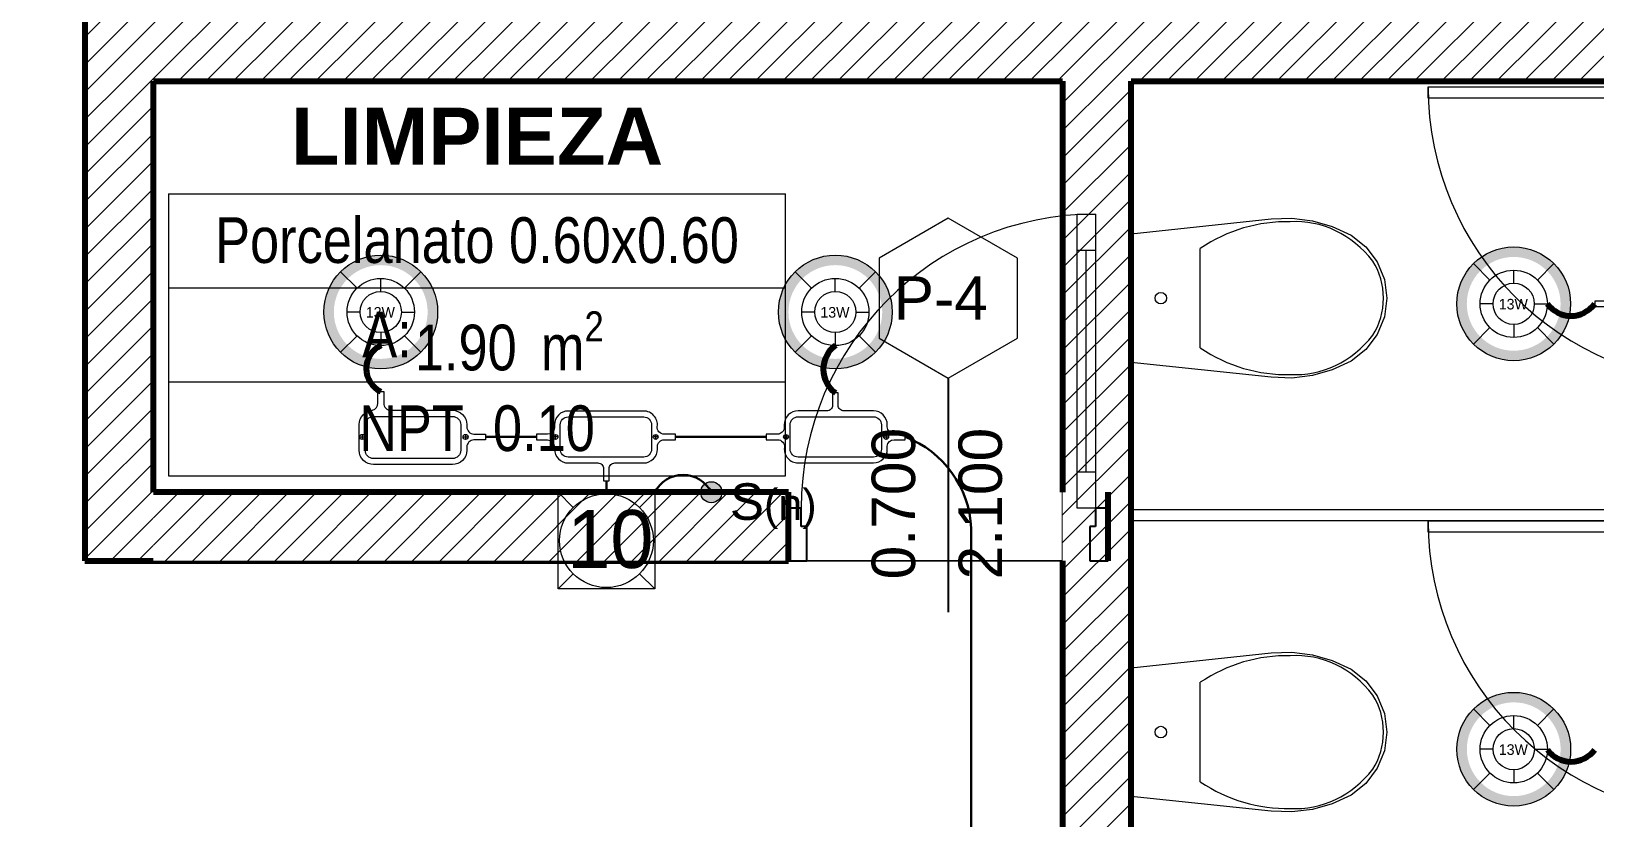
# Model space of a CAD drawing. Header units: inches. Extents: x -38 to 5698, y -33 to 92.
# Drawn here: x 45.563 to 48.985, y 18.487 to 20.209 of the extents above; entities that cross this region are included whole.
import ezdxf
from ezdxf.lldxf.tags import DXFTag

# ---------------------------------------------------------------- set-up
doc = ezdxf.new("R2010")
doc.units = ezdxf.units.IN
doc.header["$MEASUREMENT"] = 0
doc.set_wipeout_variables(frame=1)
for name, pattern in [('CONTINUA', [0]), ('Rayas', [0.282222, 0.141111, -0.141111]), ('Wipeout_Contour', [1, 0, -1])]:
    doc.linetypes.add(name, pattern=pattern)
for name, color, linetype, lineweight in [('00 IE CKTO TOMAS', 111, 'Rayas', 18), ('01 IE LUM LED AD DN570C', 1, 'Continuous', 13), ('ALUMBRADO_CONDUIT', 30, 'CONDUIT1', 30), ('ALUMBRADO_PVC', 6, 'PVC1', 30), ('Bancas', 1, 'Continuous', 13), ('Cable Alumbrado', 150, 'Continuous', 30), ('CABLEADO EXT.', 3, 'PVCSUBT', 30), ('Simb_Alumbrado', 140, 'CONTINUA', 30)]:
    doc.layers.add(name, color=color, linetype=linetype, lineweight=lineweight)
for name, color, linetype in [('02 _ ARQ _ ZON _ Espacio.3D', 7, 'Continuous'), ('08 _ STR _ EXT _ 10 Vereda Exterior', 7, 'Continuous'), ('Estructura - 04 MURO', 7, 'Continuous'), ('Interior - Sanitarios', 7, 'Continuous')]:
    doc.layers.add(name, color=color, linetype=linetype)
doc.styles.add('Annotative', font='arial.ttf')
doc.styles.add('Estilo_Generado_4', font='swisse.ttf')
doc.styles.add('Estilo_Generado_8', font='arialbd.ttf')
doc.styles.add('Estilo_Generado_9', font='ARIALN.TTF')
doc.styles.add('{18b73a54-fa43-428c-adcb-c1c7bbdf2c84}', font='Simplex.shx')
tags = doc.linetypes.add('CONDUIT', pattern='A,1.5,-0.210535,["con",{18b73a54-fa43-428c-adcb-c1c7bbdf2c84},S=0.2,R=0,X=0,Y=-0.065594],-0.702384', length=2.412919).pattern_tags.tags
tags[6] = DXFTag(74, 10)
tags = doc.linetypes.add('CONDUIT1', pattern='A,1,-0.19772,["con",{18b73a54-fa43-428c-adcb-c1c7bbdf2c84},S=0.2,R=0,X=0,Y=-0.065594],-0.593642', length=1.791362).pattern_tags.tags
tags[6] = DXFTag(74, 10)
tags = doc.linetypes.add('PVC1', pattern='A,1,-0.19772,["PVC",{18b73a54-fa43-428c-adcb-c1c7bbdf2c84},S=0.13,R=0,X=0,Y=-0.061851],-0.507647', length=1.705367).pattern_tags.tags
tags[6] = DXFTag(74, 10)
tags = doc.linetypes.add('PVCSUBT', pattern='A,0.6,-0.3,0.6,-0.075691,["PVC",Standard,S=0.2,R=0,X=0,Y=-0.093724],-0.621005', length=2.196696).pattern_tags.tags
tags[10] = DXFTag(74, 10)
pattern_1 = [(45, (0, 0), (-0.030052038, 0.030052038), [])]

# ---------------------------------------------------------------- blocks, each defined once
blk = doc.blocks.new('LUM DN570C')
at = {"layer": '01 IE LUM LED AD DN570C'}
h = blk.add_hatch(color=256, dxfattribs=at)
edge = h.paths.add_edge_path()
edge.add_arc((0, 0), 0.1344, 0, 360)
edge = h.paths.add_edge_path(flags=17)
edge.add_arc((0, 0), 0.1108, 0, 360)
for p, q in [((-0.0561, 0.0563), (-0.0949, 0.0952)), ((0.0561, 0.0563), (0.0949, 0.0952)), ((-0.0561, -0.0563), (-0.0949, -0.0952)), ((0.0561, -0.0563), (0.0949, -0.0952))]:
    blk.add_line(p, q, dxfattribs=at)
at = {"layer": '01 IE LUM LED AD DN570C', "ltscale": 0.4}
for p, q in [((0, 0.0487), (0, 0.0795)), ((-0.0487, 0), (-0.0795, 0)), ((0.0487, 0), (0.0795, 0)), ((0, -0.0487), (0, -0.0795))]:
    blk.add_line(p, q, dxfattribs=at)
at = {"layer": '01 IE LUM LED AD DN570C'}
for radius in [0.1344, 0.0795]:
    blk.add_circle((0, 0), radius, dxfattribs=at)
at = {"layer": '01 IE LUM LED AD DN570C', "ltscale": 0.4}
blk.add_circle((0, 0), 0.0487, dxfattribs=at)
at = {"color": 1, "linetype": 'ByBlock', "lineweight": 80, "insert": (-0.0353, 0.0117), "char_height": 0.025, "width": 0.622217, "attachment_point": 1}
blk.add_mtext('13W ', dxfattribs=at)
blk = doc.blocks.new('CAJA OVAL TIPO L')
at = {"layer": 'Simb_Alumbrado', "lineweight": 13}
blk.add_lwpolyline([(-0.0491, -0.079), (-0.0491, -0.0343, -0.380413), (-0.0258, -0.0088), (-0.0258, -0.0088, 0.341426), (-0.0164, 0.0033), (-0.0164, 0.0236), (-0.0063, 0.0236), (-0.0063, 0.0033, 0.414214), (0.0063, -0.0092), (0.1138, -0.0092, -0.414214), (0.1388, -0.0343), (0.1388, -0.0382, 0.414214), (0.1513, -0.0508), (0.1716, -0.0508), (0.1716, -0.0609), (0.1513, -0.0609, 0.414214), (0.1388, -0.0734), (0.1388, -0.079, -0.414214), (0.1138, -0.104), (-0.0241, -0.104, -0.414214), (-0.0491, -0.079, 0.414214)], format="xyb", dxfattribs=at)
blk.add_lwpolyline([(-0.0241, -0.0199), (0.1138, -0.0199, -0.414214), (0.1282, -0.0343), (0.1282, -0.079, -0.414214), (0.1138, -0.0934), (-0.0241, -0.0934, -0.414214), (-0.0384, -0.079), (-0.0384, -0.0343, -0.414214)], format="xyb", close=True, dxfattribs=at)
for points in [[(-0.0439, -0.0514), (-0.0439, -0.0602)], [(0.1367, -0.0514), (0.1367, -0.0602)], [(-0.0483, -0.0558), (-0.0395, -0.0558)], [(0.1323, -0.0558), (0.1411, -0.0558)]]:
    blk.add_lwpolyline(points, dxfattribs=at)
for centre in [(-0.0439, -0.0558), (0.1367, -0.0558)]:
    blk.add_circle(centre, 0.00438, dxfattribs=at)
blk = doc.blocks.new('oval t')
at = {"layer": 'Simb_Alumbrado', "lineweight": 13}
blk.add_lwpolyline([(0.0141, 0.0102, -0.414214), (0.0041, 0.0202), (0.0041, 0.0416), (-0.0056, 0.0416), (-0.0056, 0.0202, -0.414214), (-0.0156, 0.0102), (-0.0659, 0.0102, 0.414214), (-0.0899, -0.0138), (-0.0899, -0.0183, -0.414214), (-0.1019, -0.0303), (-0.1213, -0.0303), (-0.1213, -0.04), (-0.1016, -0.04, -0.451917), (-0.0897, -0.0535, 0.451917), (-0.0659, -0.0805), (0.0659, -0.0805, 0.414214), (0.0899, -0.0566), (0.0899, -0.0512, -0.398753), (0.1019, -0.0401), (0.1213, -0.0401), (0.1213, -0.0304), (0.1019, -0.0304, -0.368669), (0.0899, -0.0176), (0.0899, -0.0138, 0.414214), (0.0659, 0.0102), (0.0141, 0.0102)], format="xyb", dxfattribs=at)
blk.add_lwpolyline([(-0.0659, 0), (0.0659, 0, -0.414214), (0.0797, -0.0138), (0.0797, -0.0566, -0.414214), (0.0659, -0.0703), (-0.0659, -0.0703, -0.414214), (-0.0797, -0.0566), (-0.0797, -0.0138, -0.414214)], format="xyb", close=True, dxfattribs=at)
for points in [[(-0.0911, -0.0352), (-0.0828, -0.0352)], [(-0.0869, -0.031), (-0.0869, -0.0394)], [(0.0837, -0.0352), (0.0921, -0.0352)], [(0.0879, -0.031), (0.0879, -0.0394)]]:
    blk.add_lwpolyline(points, dxfattribs=at)
for centre in [(-0.0869, -0.0352), (0.0879, -0.0352)]:
    blk.add_circle(centre, 0.00419, dxfattribs=at)
blk = doc.blocks.new('ii3t')
at = {"layer": 'Simb_Alumbrado', "lineweight": 5}
h = blk.add_hatch(color=3, dxfattribs=at)
edge = h.paths.add_edge_path()
edge.add_arc((0, 0), 0.0164, 0, 360)
blk.add_circle((0, 0), 0.0164, dxfattribs=at)
blk = doc.blocks.new('100x100x80 adosado')
at = {"layer": 'Simb_Alumbrado', "lineweight": 13}
blk.add_lwpolyline([(-0.0768, 0.0788), (0.0194, 0.0788), (0.0194, -0.0174), (-0.0768, -0.0174)], close=True, dxfattribs=at)
at = {"layer": 'Simb_Alumbrado', "lineweight": 9}
for points in [[(-0.0768, 0.0788), (-0.0618, 0.0638)], [(0.0043, 0.0638), (0.0194, 0.0788)], [(-0.0768, -0.0174), (-0.0618, -0.0023)], [(0.0043, -0.0023), (0.0194, -0.0174)]]:
    blk.add_lwpolyline(points, dxfattribs=at)
blk.add_circle((-0.0287, 0.0307), 0.0467, dxfattribs=at)
at = {"layer": 'Simb_Alumbrado', "lineweight": 9, "insert": (-0.0677, 0.0612), "char_height": 0.05773, "attachment_point": 1}
blk.add_mtext_dynamic_manual_height_columns('10', width=0.119989, gutter_width=12.5, heights=[0], dxfattribs=at)

msp = doc.modelspace()

# ---------------------------------------------------------------- hatches: boundary and pattern name
at = {"layer": '08 _ STR _ EXT _ 10 Vereda Exterior', "linetype": 'Continuous', "lineweight": 13}
h = msp.add_hatch(dxfattribs=at)
h.set_pattern_fill('RETÍCULA_100X100_0002', color=251, style=0, pattern_type=2)
h.set_pattern_definition([(360, (3.7574, 18.3027), (0, 2.53199), []), (90, (3.7574, 18.3027), (-3.6, 0), [])])
h.paths.add_polyline_path([(2.17, 3.6213), (4.2913, 1.5), (9.32, 1.5), (9.32, 6.5), (40.52, 6.5), (40.52, 1.5), (52.92, 1.5), (52.92, 19.0859), (51.57, 19.0859), (51.57, 7.2), (9.07, 7.2), (9.07, 7.85), (6.5201, 7.85, -0.414214), (6.2701, 8.1), (6.2701, 8.85, -0.414213), (6.5201, 9.1), (9.07, 9.1), (9.07, 12), (6.5201, 12, -0.414214), (6.2701, 12.25), (6.2701, 13, -0.414213), (6.5201, 13.25), (9.07, 13.25), (9.07, 16.15), (6.5201, 16.15, -0.414214), (6.2701, 16.4), (6.2701, 17.15, -0.414213), (6.5201, 17.4), (8.77, 17.4), (8.7706, 21.0499), (2.17, 21.0499)])

# ---------------------------------------------------------------- linework, layer by layer
at = {"layer": '02 _ ARQ _ ZON _ Espacio.3D', "color": 252, "linetype": 'Continuous', "lineweight": 13}
for p, q in [((45.8633, 19.8534), (45.8633, 19.2358)), ((45.8633, 19.8534), (47.2136, 19.8534)), ((47.2136, 19.2358), (47.2136, 19.8534)), ((45.8633, 19.6476), (47.2136, 19.6476)), ((45.8633, 19.4417), (47.2136, 19.4417)), ((45.8633, 19.2358), (47.2136, 19.2358))]:
    msp.add_line(p, q, dxfattribs=at)
at = {"layer": '02 _ ARQ _ ZON _ Espacio.3D', "color": 254, "linetype": 'Continuous', "lineweight": 0, "flags": 128}
msp.add_lwpolyline([(47.82, 17.1), (47.82, 19.05), (45.6803, 19.05), (45.6803, 20.35), (46.07, 20.35), (46.07, 22.35), (46.17, 22.35), (46.17, 22.7), (46.67, 22.7), (46.67, 24.4), (46.17, 24.4), (46.17, 24.85), (46.67, 24.85), (46.67, 24.75), (51.32, 24.75), (51.32, 26.4), (51.07, 26.4), (51.07, 27), (51.455, 27), (51.455, 29.7)], dxfattribs=at)
at = {"layer": '02 _ ARQ _ ZON _ Espacio.3D', "color": 9, "linetype": 'Continuous', "lineweight": 5, "flags": 128}
for points in [[(45.8303, 20.1), (45.8303, 19.2), (47.12, 19.2), (47.12, 19.05), (47.82, 19.05), (47.82, 20.1)], [(47.97, 20.1), (47.97, 17.2499), (49.295, 17.2499), (49.295, 17.0999), (48.32, 17.0999), (48.32, 16.1999), (51.32, 16.1999), (51.32, 16.4), (51.07, 16.4), (51.07, 16.9), (50.57, 16.9), (50.57, 17.4), (51.32, 17.4), (51.32, 20.1)]]:
    msp.add_lwpolyline(points, close=True, dxfattribs=at)
at = {"layer": 'ALUMBRADO_CONDUIT', "color": 30, "lineweight": 30, "ltscale": 0.4, "true_color": 0xf26722}
for p, q in [((46.5572, 19.321), (46.6684, 19.321)), ((46.9727, 19.321), (47.1715, 19.321)), ((47.62, 19.121), (47.62, 16.5211))]:
    msp.add_line(p, q, dxfattribs=at)
msp.add_arc((47.3948, 19.1106), 0.2255, 2.6549, 68.9743, dxfattribs=at)
at = {"layer": 'CABLEADO EXT.', "color": 3, "lineweight": 80}
for centre, radius, start, end in [((48.9327, 19.6502), 0.0641, 216.0183, 323.9817), ((46.3516, 19.4708), 0.0556, 115.4571, 244.5429), ((47.3603, 19.4692), 0.0641, 126.0183, 233.9817), ((48.9328, 18.674), 0.0641, 216.0183, 323.9817)]:
    msp.add_arc(centre, radius, start, end, dxfattribs=at)
at = {"layer": 'Estructura - 04 MURO', "color": 152, "linetype": 'Continuous', "lineweight": 25}
msp.add_line((47.5699, 19.45), (47.5699, 18.9375), dxfattribs=at)
at = {"layer": 'Estructura - 04 MURO', "color": 165, "linetype": 'Continuous', "lineweight": 25}
for p, q in [((47.2479, 19.125), (47.2479, 19.165)), ((47.2599, 19.125), (47.2479, 19.125)), ((47.2599, 19.05), (47.2599, 19.125))]:
    msp.add_line(p, q, dxfattribs=at)
at = {"layer": 'Estructura - 04 MURO', "color": 251, "linetype": 'Continuous', "lineweight": 13, "flags": 128}
msp.add_lwpolyline([(47.5699, 19.8), (47.4184, 19.7125), (47.4184, 19.5375), (47.5699, 19.45), (47.7215, 19.5375), (47.7215, 19.7125)], close=True, dxfattribs=at)
at = {"layer": 'Interior - Sanitarios', "color": 251, "linetype": 'Continuous', "lineweight": 13}
for p, q in [((48.1214, 19.6249), (48.1214, 19.7339)), ((48.1214, 19.516), (48.1214, 19.6249)), ((48.1214, 18.6749), (48.1214, 18.7839)), ((48.1214, 18.566), (48.1214, 18.6749))]:
    msp.add_line(p, q, dxfattribs=at)
at = {"layer": 'Interior - Sanitarios', "color": 7, "linetype": 'Continuous', "lineweight": 13, "flags": 128}
for points in [[(49.27, 20.0624), (48.62, 20.0624), (48.62, 20.0874), (49.27, 20.0874)], [(49.27, 19.1124), (48.62, 19.1124), (48.62, 19.1374), (49.27, 19.1374)]]:
    msp.add_lwpolyline(points, close=True, dxfattribs=at)
at = {"layer": 'Interior - Sanitarios', "color": 251, "linetype": 'Continuous', "lineweight": 13, "flags": 128}
for points in [[(48.3667, 19.7944), (48.4102, 19.7819), (48.4513, 19.7629), (48.4839, 19.7373), (48.5088, 19.7043), (48.5245, 19.666), (48.53, 19.6249), (48.5245, 19.5839), (48.5088, 19.5456), (48.4839, 19.5125), (48.4513, 19.4869), (48.4102, 19.4679), (48.3667, 19.4555), (48.3218, 19.45), (48.2766, 19.4516), (47.97, 19.484), (47.97, 19.7659), (48.2766, 19.7983), (48.3218, 19.7998)], [(48.3667, 18.8444), (48.4102, 18.8319), (48.4513, 18.8129), (48.4839, 18.7873), (48.5088, 18.7543), (48.5245, 18.716), (48.53, 18.6749), (48.5245, 18.6339), (48.5088, 18.5956), (48.4839, 18.5625), (48.4513, 18.5369), (48.4102, 18.5179), (48.3667, 18.5055), (48.3218, 18.5), (48.2766, 18.5016), (47.97, 18.534), (47.97, 18.8159), (48.2766, 18.8483), (48.3218, 18.8498)]]:
    msp.add_lwpolyline(points, close=True, dxfattribs=at)
at = {"layer": 'Interior - Sanitarios', "color": 175, "linetype": 'Continuous', "lineweight": 13, "flags": 128}
msp.add_lwpolyline([(47.97, 19.1374), (47.97, 19.1624), (49.27, 19.1624)], dxfattribs=at)
at = {"layer": 'Interior - Sanitarios', "color": 251, "linetype": 'Continuous', "lineweight": 13}
for centre in [(48.035, 19.6249), (48.035, 18.6749)]:
    msp.add_circle(centre, 0.0127, dxfattribs=at)
at = {"layer": 'Interior - Sanitarios', "color": 175, "linetype": 'Continuous', "lineweight": 13}
for centre in [(49.27, 20.0874), (49.27, 19.1374)]:
    msp.add_arc(centre, 0.65, 180, 270, dxfattribs=at)
at = {"layer": 'Interior - Sanitarios', "color": 251, "linetype": 'Continuous', "lineweight": 13}
for centre, major_axis, start_param, end_param in [((48.3094, 19.3668), (0, 0.4253), 6.259569, 6.81259), ((48.3307, 19.5355), (0, 0.2569), 5.438328, 6.338917), ((48.4011, 19.6241), (0, 0.1385), 4.71825, 5.344893), ((48.4011, 19.6257), (0, 0.1385), 4.079884, 4.706528), ((48.3307, 19.7144), (0, 0.2569), 3.085865, 3.986454), ((48.3094, 19.883), (0, 0.4253), 2.61219, 3.165211), ((48.3094, 18.4168), (0, 0.4253), 6.259569, 6.81259), ((48.3307, 18.5855), (0, 0.2569), 5.438328, 6.338917), ((48.4011, 18.6741), (0, 0.1385), 4.71825, 5.344893), ((48.4011, 18.6757), (0, 0.1385), 4.079884, 4.706528), ((48.3307, 18.7644), (0, 0.2569), 3.085865, 3.986454), ((48.3094, 18.933), (0, 0.4253), 2.61219, 3.165211)]:
    msp.add_ellipse(centre, major_axis=major_axis, ratio=0.875546, start_param=start_param, end_param=end_param, dxfattribs=at)

# ---------------------------------------------------------------- block references
at = {"layer": '01 IE LUM LED AD DN570C', "color": 1, "lineweight": 5, "xscale": 0.9263905751172247, "yscale": 0.9263905751172247, "zscale": 0.9263905751172247}
for p in [(46.3277, 19.5946), (47.3226, 19.5946), (48.8073, 19.6125), (48.8074, 18.6374)]:
    msp.add_blockref('LUM DN570C', p, dxfattribs=at)
at = {"layer": 'ALUMBRADO_CONDUIT', "linetype": 'CONDUIT', "lineweight": 30, "xscale": 1.253906979044094, "yscale": 1.253906979044094, "zscale": 1.253906979044094}
msp.add_blockref('CAJA OVAL TIPO L', (46.342, 19.391), dxfattribs=at)
at = {"layer": 'Bancas', "color": 252, "true_color": 0x939598, "xscale": 1.253906979044094, "yscale": 1.253906979044094, "zscale": 1.253906979044094}
for p, rotation in [((49.0367, 19.6135), 90), ((46.8205, 19.2769), 180)]:
    msp.add_blockref('oval t', p, dxfattribs=dict(at, rotation=rotation))
msp.add_blockref('oval t', (47.3236, 19.3652), dxfattribs=at)

# ---------------------------------------------------------------- texts
at = {"layer": '02 _ ARQ _ ZON _ Espacio.3D', "color": 252, "lineweight": 25, "attachment_point": 2}
for s, insert, char_height, style in [('\\A1;{\\pqc;\\pt0;\\fArial|b1|i0|c0|p34;}', (46.9367, 20.0704), 0.125, 'Estilo_Generado_8'), ('\\A1;{\\pqc;\\pt0;\\fArial|b1|i0|c0|p34;LIMPIEZA}', (46.5384, 20.0419), 0.125, 'Estilo_Generado_8'), ('\\A1;{\\pqc;\\pt0;\\fArial Narrow|b0|i0|c0|p34;}', (45.9615, 19.8328), 0.1, 'Estilo_Generado_9'), ('\\A1;{\\pqc;\\pt0;\\fArial Narrow|b0|i0|c0|p34;Porcelanato 0.60x0.60}', (46.5384, 19.802), 0.1, 'Estilo_Generado_9'), ('\\A1;{\\pqc;\\pt0;\\fArial Narrow|b0|i0|c0|p34;A: }', (46.3413, 19.5957), 0.1, 'Estilo_Generado_9'), ('\\A1;{\\pqc;\\pt0,0.3;\\fArial Narrow|b0|i0|c0|p34;1.90\\fArial Narrow|b0|i0|c0|p34;\\A1{\\H.66x;\\S^  ;}\\fArial Narrow|b0|i0|c0|p34; m\\fArial Narrow|b0|i0|c0|p34;\\A1{\\H.66x;\\S2^  ;}}', (46.609, 19.5961), 0.1, 'Estilo_Generado_9'), ('\\A1;{\\pqc;\\pt0;\\fArial Narrow|b0|i0|c0|p34;}', (46.2787, 19.4211), 0.1, 'Estilo_Generado_9'), ('\\A1;{\\pqc;\\pt0;\\fArial Narrow|b0|i0|c0|p34;NPT  0.10}', (46.5384, 19.3902), 0.1, 'Estilo_Generado_9')]:
    msp.add_mtext(s, dxfattribs=dict(at, insert=insert, char_height=char_height, style=style))
at = {"layer": 'Estructura - 04 MURO', "color": 251, "lineweight": 25, "insert": (47.4501, 19.5775), "char_height": 0.095, "attachment_point": 7, "style": 'Estilo_Generado_4'}
msp.add_mtext('\\A1;{\\pql;\\pt0;\\fSwis721 Ex BT|b0|i0|c0|p34;P-4\\fSwis721 Ex BT|b0|i0|c0|p34;\\fSwis721 Ex BT|b0|i0|c0|p34;\\fSwis721 Ex BT|b0|i0|c0|p34;}', dxfattribs=at)
at = {"layer": 'Estructura - 04 MURO', "color": 251, "lineweight": 25, "char_height": 0.095, "attachment_point": 7, "rotation": 90, "style": 'Estilo_Generado_4'}
for s, insert in [('\\A1;{\\pql;\\pt0;\\fSwis721 Ex BT|b0|i0|c0|p34;0.700\\fSwis721 Ex BT|b0|i0|c0|p34;\\A1{\\H.66x;\\S^  ;}\\fSwis721 Ex BT|b0|i0|c0|p34;\\fSwis721 Ex BT|b0|i0|c0|p34;}', (47.5249, 19.0091)), ('\\A1;{\\pql;\\pt0;\\fSwis721 Ex BT|b0|i0|c0|p34;2.100\\fSwis721 Ex BT|b0|i0|c0|p34;\\A1{\\H.66x;\\S^  ;}\\fSwis721 Ex BT|b0|i0|c0|p34;\\fSwis721 Ex BT|b0|i0|c0|p34;}', (47.7149, 19.0091))]:
    msp.add_mtext(s, dxfattribs=dict(at, insert=insert))

# ---------------------------------------------------------------- next in the draw order: wipeouts: each hides what was drawn before it
at = {"color": 254, "linetype": 'Wipeout_Contour', "lineweight": 0, "ltscale": 205.686737}
msp.add_wipeout([(47.97, 17.25), (47.97, 20.1), (47.82, 20.1), (47.82, 17.25)], dxfattribs=at).dxf.layer = 'Estructura - 04 MURO'
at = {"color": 254, "linetype": 'Wipeout_Contour', "lineweight": 0, "ltscale": 148.168422}
msp.add_wipeout([(45.8303, 19.2), (45.6803, 19.05), (45.8303, 19.05)], dxfattribs=at).dxf.layer = 'Estructura - 04 MURO'

# ---------------------------------------------------------------- next in the draw order: hatches: boundary and pattern name
at = {"layer": 'Estructura - 04 MURO', "linetype": 'Continuous', "lineweight": 5}
h = msp.add_hatch(dxfattribs=at)
h.set_pattern_fill('LADRILLO_COMÚN_0002', color=252, style=0, pattern_type=2)
h.set_pattern_definition(pattern_1)
h.paths.add_polyline_path([(47.97, 17.25), (47.97, 20.1), (47.82, 20.1), (47.82, 17.25)])
h = msp.add_hatch(dxfattribs=at)
h.set_pattern_fill('LADRILLO_COMÚN_0002', color=252, style=0, pattern_type=2)
h.set_pattern_definition(pattern_1)
h.paths.add_polyline_path([(45.8303, 19.2), (45.6803, 19.05), (45.8303, 19.05)])

# ---------------------------------------------------------------- next in the draw order: linework, layer by layer
at = {"layer": 'Estructura - 04 MURO', "color": 165, "linetype": 'Continuous', "lineweight": 15}
for p, q in [((47.8519, 19.809), (47.8919, 19.809)), ((47.8519, 19.165), (47.8519, 19.809)), ((47.8919, 19.809), (47.8919, 19.165)), ((47.8919, 19.729), (47.8519, 19.729)), ((47.8519, 19.245), (47.8919, 19.245)), ((47.8919, 19.165), (47.8519, 19.165))]:
    msp.add_line(p, q, dxfattribs=at)
at = {"layer": 'Estructura - 04 MURO', "color": 7, "linetype": 'Continuous', "lineweight": 80}
msp.add_line((47.9199, 19.05), (47.9199, 19.2), dxfattribs=at)
at = {"layer": 'Estructura - 04 MURO', "color": 165, "linetype": 'Continuous', "lineweight": 25}
for p, q in [((47.9199, 19.165), (47.8919, 19.165)), ((47.8919, 19.165), (47.8919, 19.125)), ((47.9199, 19.05), (47.9199, 19.165)), ((47.8919, 19.125), (47.8799, 19.125)), ((47.8799, 19.125), (47.8799, 19.05)), ((47.8799, 19.05), (47.9199, 19.05))]:
    msp.add_line(p, q, dxfattribs=at)
at = {"layer": 'Estructura - 04 MURO', "color": 7, "linetype": 'Continuous', "lineweight": 80, "flags": 128}
for points in [[(47.82, 20.1), (47.82, 19.2)], [(47.97, 17.25), (47.97, 20.1)], [(47.82, 19.05), (47.82, 17.1)]]:
    msp.add_lwpolyline(points, dxfattribs=at)
at = {"layer": 'Estructura - 04 MURO', "color": 165, "linetype": 'Continuous', "lineweight": 15, "flags": 128}
msp.add_lwpolyline([(47.8719, 19.245), (47.8719, 19.729)], dxfattribs=at)
at = {"layer": 'Estructura - 04 MURO', "color": 175, "linetype": 'Continuous', "lineweight": 15}
msp.add_arc((47.8919, 19.165), 0.644, 90, 180, dxfattribs=at)
at = {"layer": 'Interior - Sanitarios', "color": 175, "linetype": 'Continuous', "lineweight": 13}
msp.add_line((49.295, 19.1374), (47.97, 19.1374), dxfattribs=at)

# ---------------------------------------------------------------- next in the draw order: wipeouts: each hides what was drawn before it
at = {"color": 254, "linetype": 'Wipeout_Contour', "lineweight": 0, "ltscale": 199.19448}
msp.add_wipeout([(45.8303, 19.2), (45.8303, 20.1), (45.6803, 20.1), (45.6803, 19.2)], dxfattribs=at).dxf.layer = 'Estructura - 04 MURO'

# ---------------------------------------------------------------- next in the draw order: hatches: boundary and pattern name
at = {"layer": 'Estructura - 04 MURO', "linetype": 'Continuous', "lineweight": 5}
h = msp.add_hatch(dxfattribs=at)
h.set_pattern_fill('LADRILLO_COMÚN_0002', color=252, style=0, pattern_type=2)
h.set_pattern_definition(pattern_1)
h.paths.add_polyline_path([(45.8303, 19.2), (45.8303, 20.1), (45.6803, 20.1), (45.6803, 19.2)])

# ---------------------------------------------------------------- next in the draw order: wipeouts: each hides what was drawn before it
at = {"color": 254, "linetype": 'Wipeout_Contour', "lineweight": 0, "ltscale": 149.396167}
msp.add_wipeout([(45.6803, 19.2), (45.6803, 19.05), (45.8303, 19.2)], dxfattribs=at).dxf.layer = 'Estructura - 04 MURO'

# ---------------------------------------------------------------- next in the draw order: hatches: boundary and pattern name
at = {"layer": 'Estructura - 04 MURO', "linetype": 'Continuous', "lineweight": 5}
h = msp.add_hatch(dxfattribs=at)
h.set_pattern_fill('LADRILLO_COMÚN_0002', color=252, style=0, pattern_type=2)
h.set_pattern_definition(pattern_1)
h.paths.add_polyline_path([(45.6803, 19.2), (45.6803, 19.05), (45.8303, 19.2)])

# ---------------------------------------------------------------- next in the draw order: linework, layer by layer
at = {"layer": 'Estructura - 04 MURO', "color": 7, "linetype": 'Continuous', "lineweight": 80, "flags": 128}
for points in [[(45.8303, 19.2), (45.8303, 20.1)], [(45.6803, 19.05), (47.2199, 19.05)]]:
    msp.add_lwpolyline(points, dxfattribs=at)

# ---------------------------------------------------------------- next in the draw order: wipeouts: each hides what was drawn before it
at = {"color": 254, "linetype": 'Wipeout_Contour', "lineweight": 0, "ltscale": 150.217915}
msp.add_wipeout([(45.8303, 20.1), (45.6803, 20.35), (45.6803, 20.1)], dxfattribs=at).dxf.layer = 'Estructura - 04 MURO'
at = {"color": 254, "linetype": 'Wipeout_Contour', "lineweight": 0, "ltscale": 201.212615}
msp.add_wipeout([(47.2199, 19.2), (45.8303, 19.2), (45.8303, 19.05), (47.2199, 19.05)], dxfattribs=at).dxf.layer = 'Estructura - 04 MURO'

# ---------------------------------------------------------------- next in the draw order: hatches: boundary and pattern name
at = {"layer": 'Estructura - 04 MURO', "linetype": 'Continuous', "lineweight": 5}
h = msp.add_hatch(dxfattribs=at)
h.set_pattern_fill('LADRILLO_COMÚN_0002', color=252, style=0, pattern_type=2)
h.set_pattern_definition(pattern_1)
h.paths.add_polyline_path([(45.8303, 20.1), (45.6803, 20.35), (45.6803, 20.1)])
h = msp.add_hatch(dxfattribs=at)
h.set_pattern_fill('LADRILLO_COMÚN_0002', color=252, style=0, pattern_type=2)
h.set_pattern_definition(pattern_1)
h.paths.add_polyline_path([(47.2199, 19.2), (45.8303, 19.2), (45.8303, 19.05), (47.2199, 19.05)])

# ---------------------------------------------------------------- next in the draw order: linework, layer by layer
at = {"layer": 'ALUMBRADO_CONDUIT', "color": 30, "lineweight": 30, "ltscale": 0.4, "true_color": 0xf26722}
msp.add_line((46.8215, 19.2247), (46.8215, 19.2), dxfattribs=at)
at = {"layer": 'ALUMBRADO_PVC', "linetype": 'PVC1', "ltscale": 0.4}
msp.add_arc((46.9893, 19.1681), 0.0697, 27.2775, 152.7225, dxfattribs=at)
at = {"layer": 'Estructura - 04 MURO', "color": 7, "linetype": 'Continuous', "lineweight": 80}
msp.add_line((47.2199, 19.05), (47.2199, 19.2), dxfattribs=at)
at = {"layer": 'Estructura - 04 MURO', "color": 165, "linetype": 'Continuous', "lineweight": 25}
for p, q in [((47.2479, 19.165), (47.2199, 19.165)), ((47.2199, 19.165), (47.2199, 19.05)), ((47.2199, 19.05), (47.2599, 19.05))]:
    msp.add_line(p, q, dxfattribs=at)
at = {"layer": 'Estructura - 04 MURO', "color": 7, "linetype": 'Continuous', "lineweight": 80, "flags": 128}
msp.add_lwpolyline([(47.2199, 19.2), (45.8303, 19.2)], dxfattribs=at)

# ---------------------------------------------------------------- next in the draw order: block references
at = {"layer": 'ALUMBRADO_CONDUIT', "linetype": 'PVC1', "lineweight": 35, "xscale": 2.199856799627834, "yscale": 2.199856799627834, "zscale": 2.199856799627834}
msp.add_blockref('100x100x80 adosado', (46.8847, 19.0265), dxfattribs=at)
at = {"layer": 'Cable Alumbrado', "lineweight": 0, "xscale": 1.404578189384958, "yscale": 1.404578189384958, "zscale": 1.404578189384958}
msp.add_blockref('ii3t', (47.0512, 19.2), dxfattribs=at)

# ---------------------------------------------------------------- next in the draw order: texts
at = {"layer": '00 IE CKTO TOMAS', "insert": (47.0919, 19.1193), "char_height": 0.08, "width": 0.768045, "attachment_point": 7, "style": 'Annotative'}
msp.add_mtext('S{\\H0.84375x;(n)}', dxfattribs=at)

# ---------------------------------------------------------------- next in the draw order: wipeouts: each hides what was drawn before it
at = {"color": 254, "linetype": 'Wipeout_Contour', "lineweight": 0, "ltscale": 210.020006}
msp.add_wipeout([(45.8303, 20.1), (51.07, 20.1), (51.07, 20.35), (45.8303, 20.35)], dxfattribs=at).dxf.layer = 'Estructura - 04 MURO'

# ---------------------------------------------------------------- next in the draw order: hatches: boundary and pattern name
at = {"layer": 'Estructura - 04 MURO', "linetype": 'Continuous', "lineweight": 5}
h = msp.add_hatch(dxfattribs=at)
h.set_pattern_fill('LADRILLO_COMÚN_0002', color=252, style=0, pattern_type=2)
h.set_pattern_definition(pattern_1)
h.paths.add_polyline_path([(45.8303, 20.1), (51.07, 20.1), (51.07, 20.35), (45.8303, 20.35)])

# ---------------------------------------------------------------- next in the draw order: linework, layer by layer
at = {"layer": 'Estructura - 04 MURO', "color": 7, "linetype": 'Continuous', "lineweight": 80, "flags": 128}
msp.add_lwpolyline([(47.97, 20.1), (51.07, 20.1)], dxfattribs=at)

# ---------------------------------------------------------------- next in the draw order: wipeouts: each hides what was drawn before it
at = {"color": 254, "linetype": 'Wipeout_Contour', "lineweight": 0, "ltscale": 149.945834}
msp.add_wipeout([(45.8303, 20.35), (45.6803, 20.35), (45.8303, 20.1)], dxfattribs=at).dxf.layer = 'Estructura - 04 MURO'

# ---------------------------------------------------------------- next in the draw order: hatches: boundary and pattern name
at = {"layer": 'Estructura - 04 MURO', "linetype": 'Continuous', "lineweight": 5}
h = msp.add_hatch(dxfattribs=at)
h.set_pattern_fill('LADRILLO_COMÚN_0002', color=252, style=0, pattern_type=2)
h.set_pattern_definition(pattern_1)
h.paths.add_polyline_path([(45.8303, 20.35), (45.6803, 20.35), (45.8303, 20.1)])

# ---------------------------------------------------------------- next in the draw order: linework, layer by layer
at = {"layer": 'Estructura - 04 MURO', "color": 7, "linetype": 'Continuous', "lineweight": 80}
msp.add_line((45.6803, 20.35), (45.6803, 19.05), dxfattribs=at)
at = {"layer": 'Estructura - 04 MURO', "color": 7, "linetype": 'Continuous', "lineweight": 80, "flags": 128}
msp.add_lwpolyline([(45.8303, 20.1), (47.82, 20.1)], dxfattribs=at)

doc.saveas('drawing.dxf')
